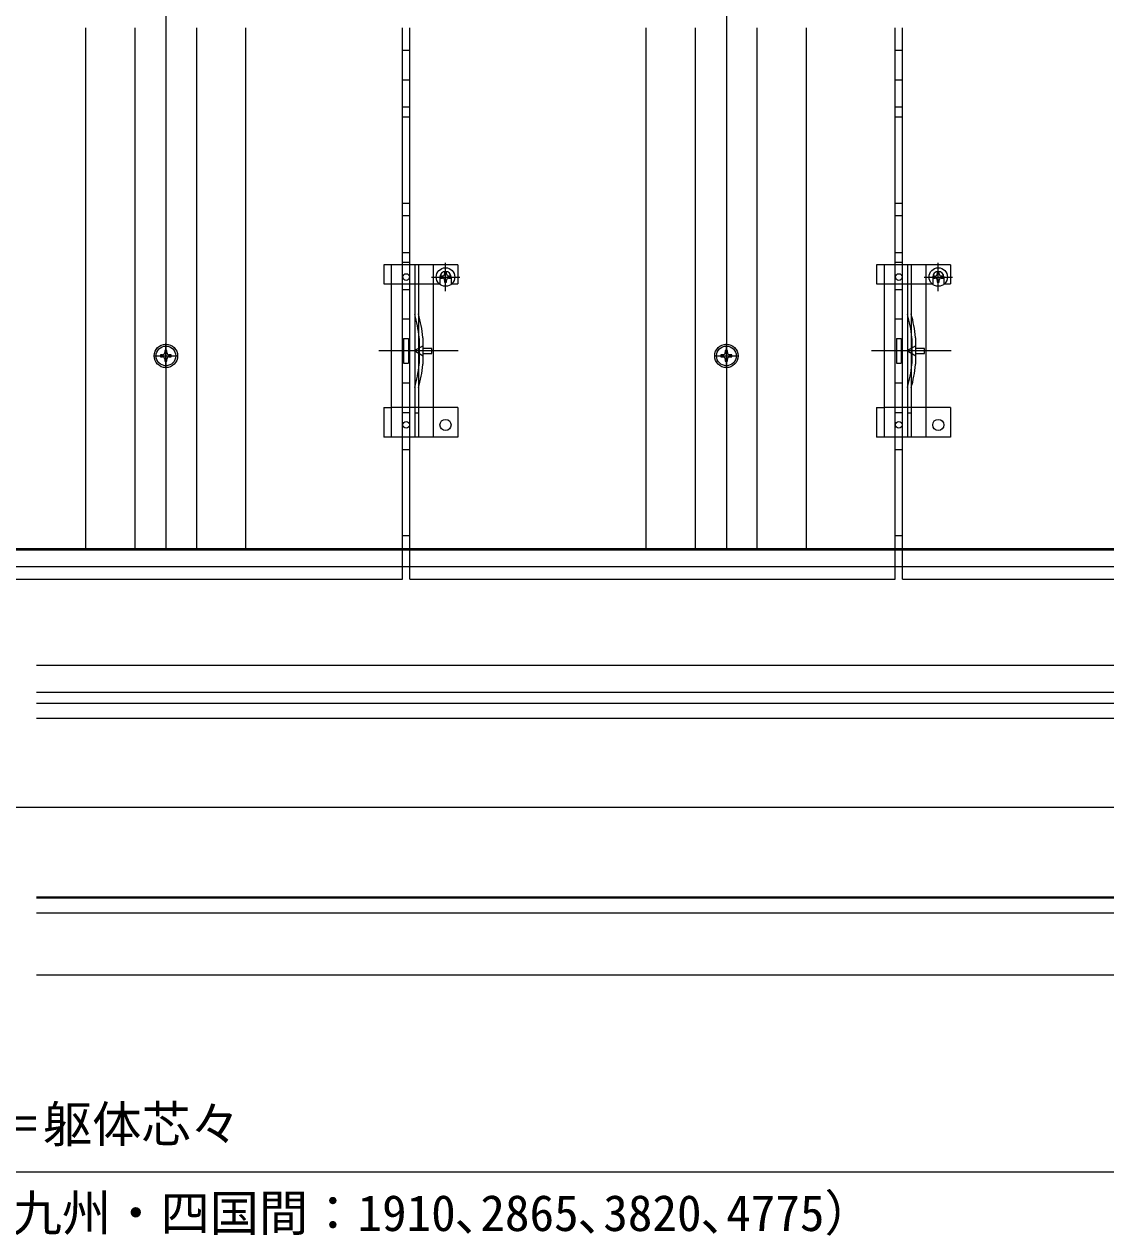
# Model space of a CAD drawing. Units: millimetres, scale not verified. Extents: x -1050 to 1050, y -1570 to 1562.
# Drawn here: x 172 to 611, y 439.1 to 930.7 of the extents above; entities that cross this region are included whole.
import ezdxf
from ezdxf.enums import TextEntityAlignment as Align

# ---------------------------------------------------------------- set-up
doc = ezdxf.new("R2010")
doc.units = ezdxf.units.MM
doc.header["$LTSCALE"] = 8
for name, color, linetype in [('0-3_YKK_12', 2, 'Continuous'), ('0-4_YKK_13', 4, 'Continuous'), ('0-5_YKK_D', 6, 'Continuous'), ('0-7_YSS_K', 3, 'Continuous')]:
    doc.layers.add(name, color=color, linetype=linetype)
doc.styles.add('ＭＳ ゴシック', font='')
doc.styles.get('ＭＳ ゴシック').set_extended_font_data('MS Gothic')

msp = doc.modelspace()

# ---------------------------------------------------------------- linework, layer by layer
at = {"layer": '0-3_YKK_12'}
for p, q in [((229.5, 1173), (229.5, 717.775)), ((457, 1173), (457, 717.775)), ((197, 717.775), (197, 929.178)), ((217, 717.775), (217, 929.178)), ((242, 717.775), (242, 929.178)), ((262, 717.775), (262, 929.178)), ((424.5, 717.775), (424.5, 929.178)), ((444.5, 717.775), (444.5, 929.178)), ((469.5, 717.775), (469.5, 929.178)), ((489.5, 717.775), (489.5, 929.178)), ((325.5, 717.775), (128.5, 717.775)), ((325.5, 717.775), (128.5, 717.775)), ((328.5, 717.775), (325.5, 717.775)), ((328.5, 717.775), (325.5, 717.775)), ((525.5, 717.775), (328.5, 717.775)), ((525.5, 717.775), (328.5, 717.775)), ((528.5, 717.775), (525.5, 717.775)), ((528.5, 717.775), (525.5, 717.775)), ((725.5, 717.775), (528.5, 717.775)), ((725.5, 717.775), (528.5, 717.775)), ((325.5, 717.225), (128.5, 717.225)), ((325.5, 717.225), (128.5, 717.225)), ((328.5, 717.225), (325.5, 717.225)), ((328.5, 717.225), (325.5, 717.225)), ((525.5, 717.225), (328.5, 717.225)), ((525.5, 717.225), (328.5, 717.225)), ((528.5, 717.225), (525.5, 717.225)), ((528.5, 717.225), (525.5, 717.225)), ((725.5, 717.225), (528.5, 717.225)), ((725.5, 717.225), (528.5, 717.225)), ((325.5, 710.5), (128.5, 710.5)), ((325.5, 710.5), (128.5, 710.5)), ((328.5, 710.5), (325.5, 710.5)), ((328.5, 710.5), (325.5, 710.5)), ((525.5, 710.5), (328.5, 710.5)), ((525.5, 710.5), (328.5, 710.5)), ((528.5, 710.5), (525.5, 710.5)), ((528.5, 710.5), (525.5, 710.5)), ((725.5, 710.5), (528.5, 710.5)), ((725.5, 710.5), (528.5, 710.5)), ((838.5, 670.5), (177, 670.5)), ((857, 670.5), (177, 670.5)), ((835.5, 659.538), (177, 659.538)), ((835.5, 655), (177, 655)), ((874.5, 649), (177, 649)), ((-526.75, 613), (985.75, 613)), ((874.5, 576.5), (177, 576.5)), ((874.5, 576), (177, 576)), ((980.5, 570), (177, 570)), ((177, 545), (980.5, 545))]:
    msp.add_line(p, q, dxfattribs=at)
at = {"layer": '0-4_YKK_13'}
for p, q in [((325.5, 920.1), (328.5, 920.1)), ((525.5, 920.1), (528.5, 920.1)), ((325.5, 908.1), (328.5, 908.1)), ((525.5, 908.1), (528.5, 908.1)), ((325.5, 897.1), (328.5, 897.1)), ((525.5, 897.1), (528.5, 897.1)), ((325.5, 893.1), (328.5, 893.1)), ((525.5, 893.1), (528.5, 893.1)), ((325.5, 858.1), (328.5, 858.1)), ((525.5, 858.1), (528.5, 858.1)), ((325.5, 853.1), (328.5, 853.1)), ((525.5, 853.1), (528.5, 853.1)), ((325.5, 838.1), (328.5, 838.1)), ((525.5, 838.1), (528.5, 838.1)), ((318, 833.1), (318, 825.3)), ((348, 833.1), (318, 833.1)), ((321, 833.1), (321, 763.1)), ((325.5, 834.1), (328.5, 834.1)), ((330.5, 833.1), (330.5, 763.1)), ((332, 833.1), (332, 763.1)), ((338, 833.1), (338, 763.1)), ((343, 822.35), (343, 833.85)), ((348, 833.1), (348, 825.3)), ((518, 833.1), (518, 825.3)), ((548, 833.1), (518, 833.1)), ((521, 833.1), (521, 763.1)), ((525.5, 834.1), (528.5, 834.1)), ((530.5, 833.1), (530.5, 763.1)), ((532, 833.1), (532, 763.1)), ((538, 833.1), (538, 763.1)), ((543, 822.35), (543, 833.85)), ((548, 833.1), (548, 825.3)), ((337.25, 828.1), (348.75, 828.1)), ((340.75, 828.1), (340.75, 825.3)), ((344.23, 827.69), (345.05, 827.69)), ((345.25, 828.1), (345.25, 825.3)), ((537.25, 828.1), (548.75, 828.1)), ((540.75, 828.1), (540.75, 825.3)), ((544.23, 827.69), (545.05, 827.69)), ((545.25, 828.1), (545.25, 825.3)), ((318, 825.3), (321, 825.3)), ((321.046, 825.301), (338, 825.301)), ((325.5, 823.1), (328.5, 823.1)), ((338, 825.3), (340.75, 825.3)), ((345.25, 825.3), (348, 825.3)), ((518, 825.3), (521, 825.3)), ((521.046, 825.301), (538, 825.301)), ((525.5, 823.1), (528.5, 823.1)), ((538, 825.3), (540.75, 825.3)), ((545.25, 825.3), (548, 825.3)), ((325.5, 811.1), (328.5, 811.1)), ((525.5, 811.1), (528.5, 811.1)), ((326, 803.1), (326, 793.1)), ((326, 803.1), (328, 803.1)), ((328, 803.1), (328, 793.1)), ((332.3, 803.205), (332.3, 792.995)), ((333.8, 803.412), (333.8, 792.788)), ((526, 803.1), (526, 793.1)), ((526, 803.1), (528, 803.1)), ((528, 803.1), (528, 793.1)), ((532.3, 803.205), (532.3, 792.995)), ((533.8, 803.412), (533.8, 792.788)), ((228.18, 796.54), (227.3, 796.54)), ((229.5, 791.1), (229.5, 801.1)), ((348.194, 798.1), (315.896, 798.1)), ((333.913, 800.2), (330.276, 798.1)), ((333.913, 796), (330.276, 798.1)), ((333.913, 799.15), (333.913, 800.2)), ((337.413, 799.15), (333.913, 799.15)), ((333.913, 796), (333.913, 797.05)), ((455.68, 796.54), (454.8, 796.54)), ((457, 791.1), (457, 801.1)), ((548.194, 798.1), (515.896, 798.1)), ((533.913, 800.2), (530.276, 798.1)), ((533.913, 796), (530.276, 798.1)), ((533.913, 799.15), (533.913, 800.2)), ((537.413, 799.15), (533.913, 799.15)), ((533.913, 796), (533.913, 797.05)), ((224.5, 796.1), (234.5, 796.1)), ((230.82, 795.66), (231.7, 795.66)), ((326, 793.1), (328, 793.1)), ((452, 796.1), (462, 796.1)), ((458.32, 795.66), (459.2, 795.66)), ((526, 793.1), (528, 793.1)), ((325.5, 785.1), (328.5, 785.1)), ((525.5, 785.1), (528.5, 785.1)), ((318, 775.1), (318, 763.1)), ((318, 775.1), (321, 775.1)), ((325.5, 773.1), (328.5, 773.1)), ((332, 772.9), (330.5, 772.9)), ((348, 775.1), (348, 763.1)), ((518, 775.1), (518, 763.1)), ((518, 775.1), (521, 775.1)), ((525.5, 773.1), (528.5, 773.1)), ((532, 772.9), (530.5, 772.9)), ((548, 775.1), (548, 763.1)), ((348, 763.1), (318, 763.1)), ((548, 763.1), (518, 763.1)), ((325.5, 758.1), (328.5, 758.1)), ((525.5, 758.1), (528.5, 758.1)), ((328.5, 723.1), (325.5, 723.1)), ((528.5, 723.1), (525.5, 723.1))]:
    msp.add_line(p, q, dxfattribs=at)
for points in [[(341.77, 828.51), (340.95, 828.51), (340.95, 827.69), (341.77, 827.69)], [(343.41, 829.33), (343.41, 830.15), (342.59, 830.15), (342.59, 829.33)], [(342.59, 826.87), (342.59, 826.05), (343.41, 826.05), (343.41, 826.87)], [(345.05, 827.69), (345.05, 828.51), (344.23, 828.51)], [(541.77, 828.51), (540.95, 828.51), (540.95, 827.69), (541.77, 827.69)], [(543.41, 829.33), (543.41, 830.15), (542.59, 830.15), (542.59, 829.33)], [(542.59, 826.87), (542.59, 826.05), (543.41, 826.05), (543.41, 826.87)], [(545.05, 827.69), (545.05, 828.51), (544.23, 828.51)], [(227.3, 796.54), (227.3, 795.66), (228.18, 795.66)], [(229.94, 797.42), (229.94, 798.3), (229.06, 798.3), (229.06, 797.42)], [(231.7, 795.66), (231.7, 796.54), (230.82, 796.54)], [(333.913, 797.05), (337.413, 797.05), (337.413, 799.15)], [(454.8, 796.54), (454.8, 795.66), (455.68, 795.66)], [(457.44, 797.42), (457.44, 798.3), (456.56, 798.3), (456.56, 797.42)], [(459.2, 795.66), (459.2, 796.54), (458.32, 796.54)], [(533.913, 797.05), (537.413, 797.05), (537.413, 799.15)], [(229.06, 794.78), (229.06, 793.9), (229.94, 793.9), (229.94, 794.78)], [(456.56, 794.78), (456.56, 793.9), (457.44, 793.9), (457.44, 794.78)], [(348, 775.1), (338, 775.1), (321, 775.1)], [(548, 775.1), (538, 775.1), (521, 775.1)]]:
    msp.add_lwpolyline(points, dxfattribs=at)
for centre, radius in [((343, 828.1), 3.75), ((543, 828.1), 3.75), ((327, 828.1), 1.35), ((527, 828.1), 1.35), ((229.5, 796.1), 4.75), ((229.5, 796.1), 4), ((457, 796.1), 4.75), ((457, 796.1), 4), ((327, 768.1), 1.35), ((343, 768.1), 2.25), ((527, 768.1), 1.35), ((543, 768.1), 2.25)]:
    msp.add_circle(centre, radius, dxfattribs=at)
for centre, radius, start, end in [((343, 828.1), 2.25, 0, 180), ((341.77, 829.33), 0.82, 270, 0), ((341.77, 826.87), 0.82, 0, 90), ((344.23, 829.33), 0.82, 180, 270), ((344.23, 826.87), 0.82, 90, 180), ((543, 828.1), 2.25, 0, 180), ((541.77, 829.33), 0.82, 270, 0), ((541.77, 826.87), 0.82, 0, 90), ((544.23, 829.33), 0.82, 180, 270), ((544.23, 826.87), 0.82, 90, 180), ((283.991, 799.13), 48.5, 5.37634, 16.47554), ((283.991, 799.13), 50, 5.11794, 16.22484), ((483.991, 799.13), 48.5, 5.37634, 16.47554), ((483.991, 799.13), 50, 5.11794, 16.22484), ((327.3, 803.205), 5, 0, 5.37634), ((331.8, 803.412), 2, 0, 5.11794), ((527.3, 803.205), 5, 0, 5.37634), ((531.8, 803.412), 2, 0, 5.11794), ((228.18, 797.42), 0.88, 270, 0), ((230.82, 797.42), 0.88, 180, 270), ((455.68, 797.42), 0.88, 270, 0), ((458.32, 797.42), 0.88, 180, 270), ((228.18, 794.78), 0.88, 0, 90), ((230.82, 794.78), 0.88, 90, 180), ((283.991, 797.07), 48.5, 343.52446, 354.62366), ((283.991, 797.07), 50, 343.77516, 354.88206), ((327.3, 792.995), 5, 354.62366, 0), ((331.8, 792.788), 2, 354.88206, 0), ((455.68, 794.78), 0.88, 0, 90), ((458.32, 794.78), 0.88, 90, 180), ((483.991, 797.07), 48.5, 343.52446, 354.62366), ((483.991, 797.07), 50, 343.77516, 354.88206), ((527.3, 792.995), 5, 354.62366, 0), ((531.8, 792.788), 2, 354.88206, 0)]:
    msp.add_arc(centre, radius, start, end, dxfattribs=at)
at = {"layer": '0-5_YKK_D'}
msp.add_line((-432, 465), (891, 465), dxfattribs=at)
at = {"layer": '0-7_YSS_K'}
for p, q in [((128.5, 705.5), (325.5, 705.5)), ((328.5, 705.5), (525.5, 705.5)), ((528.5, 705.5), (725.5, 705.5))]:
    msp.add_line(p, q, dxfattribs=at)
for points in [[(325.5, 705.5), (325.5, 710.5), (325.5, 929.178)], [(328.5, 705.5), (328.5, 710.5), (328.5, 929.178)], [(525.5, 705.5), (525.5, 710.5), (525.5, 929.178)], [(528.5, 705.5), (528.5, 710.5), (528.5, 929.178)]]:
    msp.add_lwpolyline(points, dxfattribs=at)

# ---------------------------------------------------------------- texts
at = {"layer": '0-5_YKK_D', "style": 'ＭＳ ゴシック'}
for s, p in [('L＝躯体芯々', (149.614, 472.614)), ('（関東間：1820､2730､3640､4550､MM：2000､3000､4000､5000､九州・四国間：1910､2865､3820､4775）', (-371.75, 436.591))]:
    msp.add_text(s, height=14.66, dxfattribs=at).set_placement(p, align=Align.BOTTOM_LEFT)

doc.saveas('drawing.dxf')
